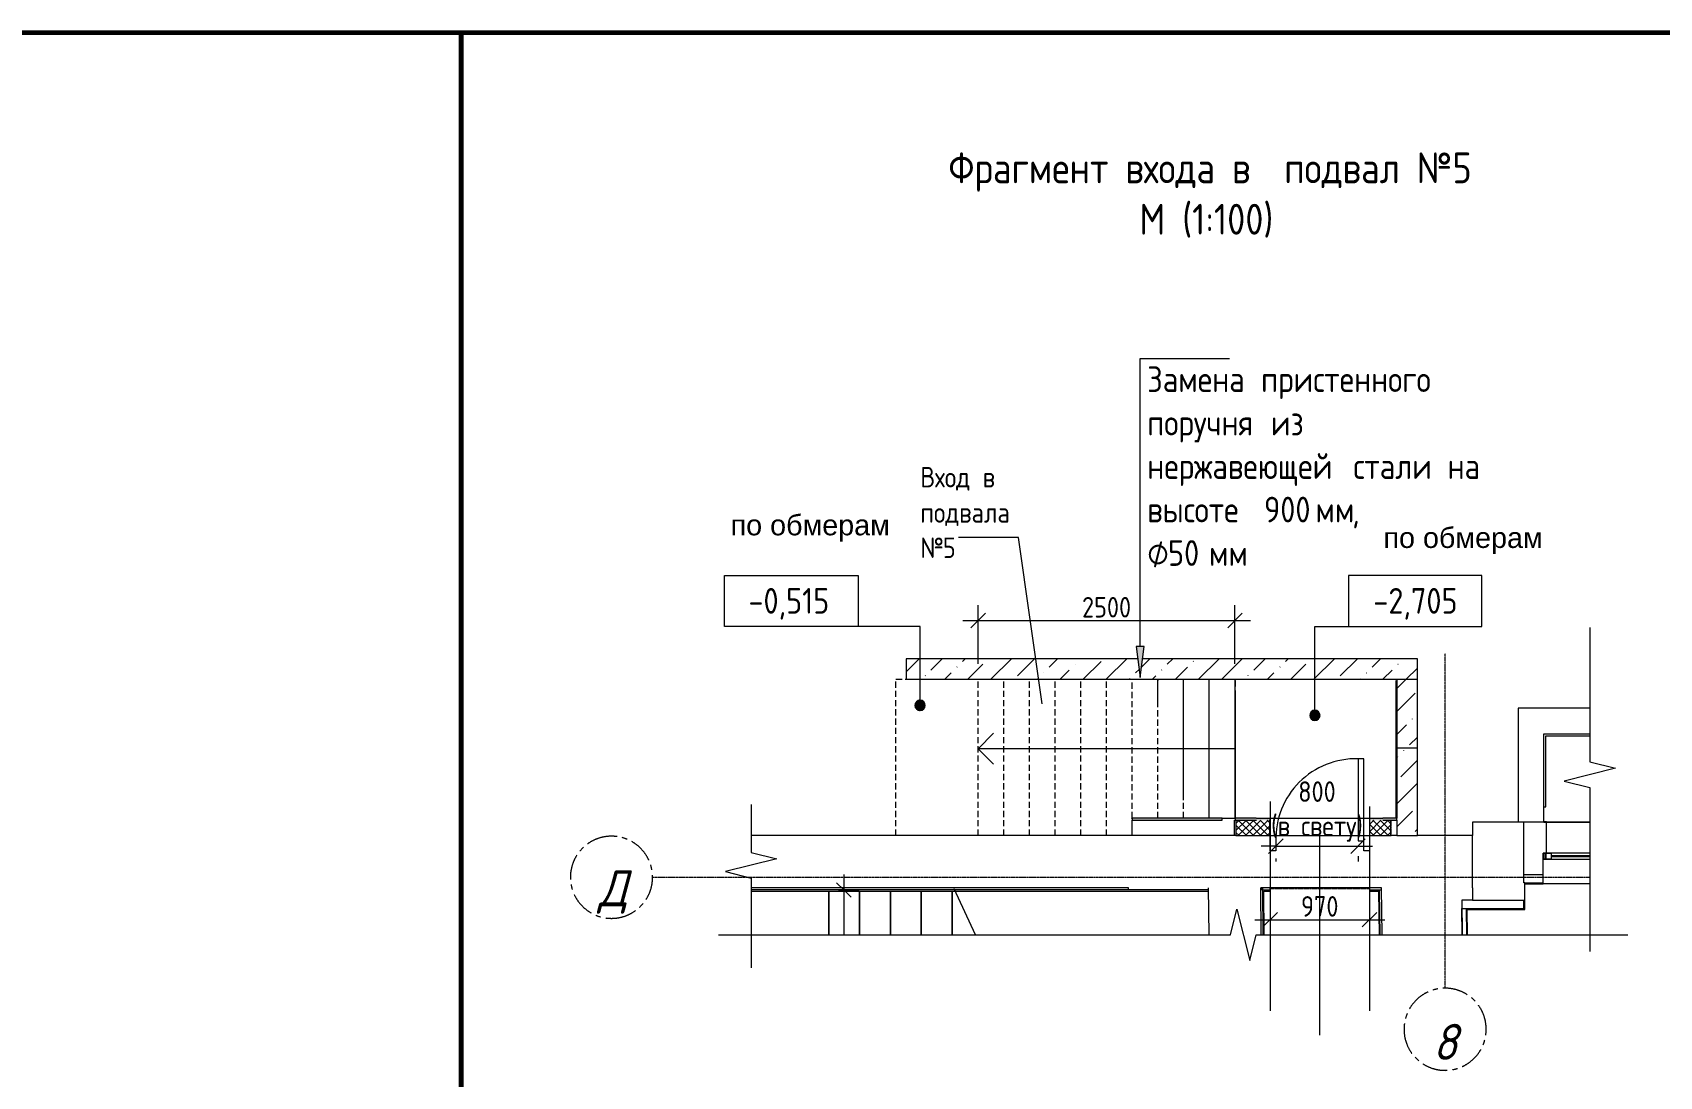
# Model space of a CAD drawing. Header units: millimetres. Extents: x 504091 to 2165846, y 135022 to 442887.
# Drawn here: x 1475961 to 1491798, y 272304 to 282474 of the extents above; entities that cross this region are included whole.
import ezdxf

# ---------------------------------------------------------------- set-up
doc = ezdxf.new("R2010")
doc.units = ezdxf.units.MM
for name, pattern in [('ADSK_Линия сетки', [25, 20, -2.5, 0, -2.5]), ('IMPORT-ADSK_Штриховая_ш3 п1_5 _2_', [4.5, 3, -1.5]), ('осеваяX2', [4, 2.5, -0.5, 0.5, -0.5])]:
    doc.linetypes.add(name, pattern=pattern)
doc.layers.get('Defpoints').update_dxf_attribs({"color": 255})
for name, color, linetype, lineweight in [('+АР_Вспомогательная', 7, 'Continuous', 9), ('_ Окна', 7, 'Continuous', 30), ('A-ANNO-DIMS', 211, 'Continuous', 9), ('A-DETL', 90, 'Continuous', 9), ('A-DETL-GENF', 92, 'Continuous', 18), ('A-DETL-MEDM', 33, 'Continuous', 9), ('A-DETL-THIN', 151, 'Continuous', 18), ('G-ANNO-TEXT', 231, 'Continuous', 9), ('S-STRS', 31, 'Continuous', 9), ('S-STRS-ANNO', 31, 'Continuous', 18), ('Аннотация', 7, 'Continuous', 9), ('Барболитна входные группы План подвала_dwg', 252, 'Continuous', 9), ('Двери', 7, 'Continuous', 20), ('Окна', 7, 'Continuous', 18), ('Оси', 165, 'осеваяX2', 13), ('Перекрытие', 7, 'Continuous', 18), ('размеры', 7, 'Continuous', 9), ('Размеры КР', 164, 'Continuous', 9)]:
    doc.layers.add(name, color=color, linetype=linetype, lineweight=lineweight)
doc.layers.add('ВСПОМОГАТЕЛЬНЫЙ', color=52, linetype='Continuous', lineweight=5, plot=False)
doc.styles.add('GOST 2.304_new', font='isocpeur.ttf', dxfattribs={"width": 0.9, "oblique": 15})
doc.styles.add('GOST Common', font='GOST_Common.ttf', dxfattribs={"width": 0.9, "height": 350})
doc.styles.add('GOST Common_1', font='GOST_Common.ttf', dxfattribs={"width": 0.9, "height": 250})
doc.styles.add('GOST Common_2', font='GOST_Common.ttf', dxfattribs={"width": 0.9, "height": 200})
doc.styles.add('GOST Common_4', font='GOST_Common.ttf', dxfattribs={"width": 0.9, "height": 200})
doc.styles.add('GOST Common_6', font='GOST_Common.ttf', dxfattribs={"width": 0.9, "height": 200})
doc.styles.get("Standard").update_dxf_attribs({"font": 'arial.ttf'})
doc.dimstyles.new('ADSK_Основной_2_5_мм_Округление_до_10_мм', dxfattribs={"dimscale": 304.8, "dimtxt": 251.428749, "dimasz": 0.463911, "dimexe": 0.492126, "dimexo": 0.492126, "dimgap": 0.098425, "dimtad": 1, "dimdec": 0, "dimrnd": 10, "dimdsep": 46, "dimtxsty": 'GOST Common_1', "dimblk1": 'OBLIQUE', "dimblk2": 'OBLIQUE', "dimsah": 1, "dimcen": 0.09, "dimdle": 0.492126, "dimazin": 2, "dimtfac": 1, "dimtdec": 4, "dimtix": 1, "dimtmove": 0, "dimatfit": 3, "dimfxl": 0, "dimtvp": 1, "dimtolj": 1, "dimtzin": 0, "dimlwd": 20, "dimlwe": 20, "dimarcsym": 0})
doc.dimstyles.new('ADSK_Основной_2_мм', dxfattribs={"dimscale": 304.8, "dimtxt": 201.142999, "dimasz": 0.463911, "dimexe": 0.492126, "dimexo": 0.492126, "dimgap": 0.098425, "dimtad": 1, "dimrnd": 0.01, "dimdsep": 46, "dimtxsty": 'GOST Common_4', "dimblk1": 'OBLIQUE', "dimblk2": 'OBLIQUE', "dimsah": 1, "dimcen": 0.09, "dimdle": 0.492126, "dimazin": 2, "dimtfac": 1, "dimtdec": 4, "dimtix": 1, "dimtmove": 0, "dimatfit": 3, "dimfxl": 0, "dimtvp": 1, "dimtolj": 1, "dimtzin": 0, "dimlwd": 20, "dimlwe": 20, "dimarcsym": 0})
pattern_1 = [(45, (1520514.8, 276599.38), (84.18955, 308.69595), [396.875, -79.375, 3.353, -76.022])]

# ---------------------------------------------------------------- blocks, each defined once
blk = doc.blocks.new('Барболитна входные группы План подвала_dwg_окна_rehau_двупольное - 1360х1320Н ОК33-3751932-План подвала-498517-5')
at = {"layer": '_ Окна'}
for p, q in [((-680, -105), (-680, -45)), ((-624, -75), (-246, -75))]:
    blk.add_line(p, q, dxfattribs=at)
at = {"layer": '_ Окна', "color": 250, "lineweight": 18, "flags": 128}
blk.add_lwpolyline([(-624, -45), (-624, -105), (-700, -105), (-700, -45)], close=True, dxfattribs=at)
at = {"layer": 'Окна', "flags": 128}
blk.add_lwpolyline([(-246, -45), (-624, -45), (-700, -45), (-700, -105), (-624, -105), (-246, -105)], dxfattribs=at)
blk = doc.blocks.new('Барболитна входные группы План подвала_dwg_Высотные отметки - Рамка-12095-План подвала-V1-5')
at = {"layer": 'Аннотация', "flags": 128}
blk.add_lwpolyline([(-6.5, 0), (-6.5, 5), (6.5, 5), (6.5, 0)], close=True, dxfattribs=at)
blk = doc.blocks.new('_Oblique')
at = {"color": 0, "linetype": 'ByBlock', "lineweight": -2}
blk.add_line((-0.5, -0.5), (0.5, 0.5), dxfattribs=at)
blk = doc.blocks.new('*D3500')
at = {"layer": 'A-ANNO-DIMS', "color": 0, "lineweight": 20, "transparency": 16777216}
for p, q in [((1485166, 276323), (1485166, 276895)), ((1487666, 276323), (1487666, 276895)), ((1485016, 276745), (1487816, 276745))]:
    blk.add_line(p, q, dxfattribs=at)
at = {"layer": 'Defpoints', "color": 0, "lineweight": 20, "transparency": 16777216}
for p in [(1487666, 276745), (1485166, 276173), (1487666, 276173)]:
    blk.add_point(p, dxfattribs=at)
at = {"layer": 'A-ANNO-DIMS', "color": 0, "lineweight": 20, "transparency": 16777216, "xscale": 141.4, "yscale": 141.4, "zscale": 141.4, "rotation": 180}
blk.add_blockref('_Oblique', (1485166, 276745), dxfattribs=at)
at = {"layer": 'A-ANNO-DIMS', "color": 0, "lineweight": 20, "transparency": 16777216, "xscale": 141.4, "yscale": 141.4, "zscale": 141.4}
blk.add_blockref('_Oblique', (1487666, 276745), dxfattribs=at)
at = {"layer": 'A-ANNO-DIMS', "color": 0, "transparency": 16777216, "insert": (1486416, 276875), "char_height": 200, "width": 605.47, "attachment_point": 5, "style": 'GOST Common_4'}
blk.add_mtext('\\A1;2500', dxfattribs=at)
blk = doc.blocks.new('*D3504')
at = {"layer": 'Defpoints', "color": 0, "lineweight": 20, "transparency": 16777216}
for p in [(1488064, 274576), (1488864, 274599), (1488864, 274548)]:
    blk.add_point(p, dxfattribs=at)
at = {"layer": 'размеры', "color": 0, "transparency": 16777216}
for p, q in [((1488064, 274548), (1487922, 274548)), ((1488064, 274548), (1488864, 274548)), ((1488864, 274548), (1489005, 274548)), ((1488864, 274449), (1488864, 274398)), ((1488064, 274426), (1488064, 274398))]:
    blk.add_line(p, q, dxfattribs=at)
at = {"layer": 'размеры', "color": 0, "transparency": 16777216, "xscale": 141.4, "yscale": 141.4, "zscale": 141.4}
blk.add_blockref('_Oblique', (1488064, 274548), dxfattribs=at)
at = {"layer": 'размеры', "color": 0, "transparency": 16777216, "xscale": 141.4, "yscale": 141.4, "zscale": 141.4, "rotation": 180}
blk.add_blockref('_Oblique', (1488864, 274548), dxfattribs=at)
at = {"layer": 'размеры', "color": 0, "lineweight": 20, "transparency": 16777216, "insert": (1488464, 274885), "char_height": 200, "attachment_point": 5, "style": 'GOST Common_6'}
blk.add_mtext('\\A1;800 \\P(в свету)', dxfattribs=at)
blk = doc.blocks.new('*D3501')
at = {"layer": 'Defpoints', "color": 0, "lineweight": 20, "transparency": 16777216}
for p in [(1488008, 274501), (1488975, 274501), (1488975, 273831)]:
    blk.add_point(p, dxfattribs=at)
at = {"layer": 'размеры', "color": 0, "transparency": 16777216}
for p, q in [((1488008, 274351), (1488008, 273681)), ((1488975, 274351), (1488975, 273681)), ((1487858, 273831), (1489125, 273831))]:
    blk.add_line(p, q, dxfattribs=at)
at = {"layer": 'размеры', "color": 0, "transparency": 16777216, "xscale": 141.4, "yscale": 141.4, "zscale": 141.4, "rotation": 180}
blk.add_blockref('_Oblique', (1488008, 273831), dxfattribs=at)
at = {"layer": 'размеры', "color": 0, "transparency": 16777216, "xscale": 141.4, "yscale": 141.4, "zscale": 141.4}
blk.add_blockref('_Oblique', (1488975, 273831), dxfattribs=at)
at = {"layer": 'размеры', "color": 0, "lineweight": 20, "transparency": 16777216, "insert": (1488491, 273961), "char_height": 200, "attachment_point": 5, "style": 'GOST Common_6'}
blk.add_mtext('\\A1;970', dxfattribs=at)
blk = doc.blocks.new('Ось сетки - Круг_Ø8 мм-8258-План подвала')
at = {"layer": 'Оси', "linetype": 'ByBlock', "lineweight": 20}
for start, end in [(360, 180), (180, 360)]:
    blk.add_arc((0, 0), 4, start, end, dxfattribs=at)

msp = doc.modelspace()

# ---------------------------------------------------------------- hatches: boundary and pattern name
at = {"layer": 'A-DETL-GENF', "lineweight": 9}
h = msp.add_hatch(dxfattribs=at)
h.set_pattern_fill('FP7_15', style=0, pattern_type=2)
h.set_pattern_definition(pattern_1)
h.paths.add_polyline_path([(1487039.0908, 276173.0195), (1489441.157, 276173.0195), (1489441.157, 276373.0195), (1486766.4926, 276373.0195), (1486742.579, 276191.3776), (1486718.6654, 276373.0195), (1484466.157, 276373.0195), (1484466.157, 276173.0195), (1486782.0747, 276173.0195)])
at = {"layer": 'A-DETL-GENF'}
for color, points in [(250, [(1486742.579, 276191.3776), (1486782.0747, 276491.3776), (1486703.0832, 276491.3776)]), (250, [(1484600.2668, 275869.1306), (1484613.2077, 275870.8343), (1484625.2668, 275875.8293), (1484635.6221, 275883.7752), (1484643.568, 275894.1306), (1484648.5631, 275906.1896), (1484650.2668, 275919.1306), (1484648.5631, 275932.0715), (1484643.568, 275944.1306), (1484635.6221, 275954.4859), (1484625.2668, 275962.4318), (1484613.2077, 275967.4269), (1484600.2668, 275969.1306), (1484587.3258, 275967.4269), (1484575.2668, 275962.4318), (1484564.9114, 275954.4859), (1484556.9655, 275944.1306), (1484551.9705, 275932.0715), (1484550.2668, 275919.1306), (1484551.9705, 275906.1896), (1484556.9655, 275894.1306), (1484564.9114, 275883.7752), (1484575.2668, 275875.8293), (1484587.3258, 275870.8343)]), (250, [(1488443.6749, 275771.8056), (1488456.6159, 275773.5093), (1488468.6749, 275778.5044), (1488479.0303, 275786.4503), (1488486.9762, 275796.8056), (1488491.9712, 275808.8647), (1488493.6749, 275821.8056), (1488491.9712, 275834.7466), (1488486.9762, 275846.8056), (1488479.0303, 275857.161), (1488468.6749, 275865.1069), (1488456.6159, 275870.1019), (1488443.6749, 275871.8056), (1488430.734, 275870.1019), (1488418.6749, 275865.1069), (1488408.3196, 275857.161), (1488400.3737, 275846.8056), (1488395.3786, 275834.7466), (1488393.6749, 275821.8056), (1488395.3786, 275808.8647), (1488400.3737, 275796.8056), (1488408.3196, 275786.4503), (1488418.6749, 275778.5044), (1488430.734, 275773.5093)]), (251, [(1487542.12, 274800.7964), (1487542.12, 274820.7964), (1486666.157, 274820.7964), (1486666.157, 274800.7964), (1487039.0908, 274800.7964)]), (251, [(1490697.2871, 274780.7964), (1490697.2871, 274785.7964), (1490672.2871, 274785.7964), (1490672.2871, 274780.7964)])]:
    msp.add_hatch(color=color, dxfattribs=at).paths.add_polyline_path(points)
at = {"layer": 'A-DETL-GENF', "lineweight": 9}
h = msp.add_hatch(dxfattribs=at)
h.set_pattern_fill('FP7_15', style=0, pattern_type=2)
h.set_pattern_definition(pattern_1)
h.paths.add_polyline_path([(1489441.157, 275504.1598), (1489441.157, 276173.0195), (1489241.157, 276173.0195), (1489241.157, 275504.1598)])
h = msp.add_hatch(dxfattribs=at)
h.set_pattern_fill('FP7_12', style=0, pattern_type=2)
h.set_pattern_definition([(45, (1520514.8, 276599.38), (84.19025, 308.69666), [396.875, -79.375, 3.353, -76.022])])
h.paths.add_polyline_path([(1489241.157, 274650.7964), (1489441.157, 274650.7964), (1489441.157, 275504.1598), (1489241.157, 275504.1598), (1489241.157, 274800.7964)])
at = {"layer": 'A-DETL-GENF'}
h = msp.add_hatch(color=251, dxfattribs=at)
h.paths.add_polyline_path([(1489241.157, 274800.7964), (1489241.117, 274820.7964), (1488974.6284, 274820.7964), (1488974.6284, 274800.7964)])
h.paths.add_polyline_path([(1487666.157, 274800.7964), (1488006.3609, 274800.7964), (1488005.3494, 274820.7964), (1487666.157, 274820.7964)])
at = {"layer": 'A-DETL-GENF', "lineweight": 9}
h = msp.add_hatch(dxfattribs=at)
h.set_pattern_fill('FP7_13', style=0, pattern_type=2)
h.set_pattern_definition([(45, (1520405.634, 276599.38), (-35.35534, 35.35534), []), (135, (1520405.634, 276599.38), (-35.35534, -35.35534), [])])
h.paths.add_polyline_path([(1487873.2096, 274650.7964), (1488006.3126, 274650.7964), (1488005.3244, 274800.7964), (1487675.4608, 274800.7964), (1487675.4608, 274650.7964)])
h = msp.add_hatch(dxfattribs=at)
h.set_pattern_fill('FP7_14', style=0, pattern_type=2)
h.set_pattern_definition([(45, (1520513.575, 276599.38), (-35.35534, 35.35534), []), (135, (1520513.575, 276599.38), (-35.35534, -35.35534), [])])
h.paths.add_polyline_path([(1489183.4016, 274650.7964), (1489183.4016, 274800.7964), (1488974.6284, 274800.7964), (1488974.6284, 274650.7964)])

# ---------------------------------------------------------------- linework, layer by layer
at = {"layer": '+АР_Вспомогательная', "color": 7, "linetype": 'Continuous', "ltscale": 50}
for points in [[(1491121.4896, 276676.5495), (1491121.4896, 275369.1339), (1491371.4896, 275306.6339), (1490871.4896, 275181.6339), (1491121.4896, 275119.1339), (1491121.4896, 273520.1349)], [(1482956.6919, 274953.108), (1482956.6919, 274486.782), (1483206.6919, 274424.282), (1482706.6919, 274299.282), (1482956.6919, 274236.782), (1482956.6919, 273361.4919)], [(1482638.9524, 273683.7905), (1487621.3883, 273683.7905), (1487683.8883, 273933.7905), (1487808.8883, 273433.7905), (1487871.3883, 273683.7905), (1491489.7194, 273683.7905)]]:
    msp.add_lwpolyline(points, dxfattribs=at)
at = {"layer": 'A-DETL', "color": 18, "lineweight": 18, "true_color": 0x000000}
for p, q in [((1486742.579, 276491.3776), (1486742.579, 279296.5041)), ((1486742.579, 279296.5041), (1487611.771, 279296.5041)), ((1485159.2353, 277553.5313), (1484974.3591, 277553.5313)), ((1485559.6228, 277553.5313), (1485159.2353, 277553.5313)), ((1485789.4099, 275934.5519), (1485559.6228, 277553.5313)), ((1487874.6284, 274820.7964), (1489104.6284, 274820.7964)), ((1490697.2871, 274785.7964), (1491121.4896, 274785.7964)), ((1490697.2871, 274780.7964), (1491121.4896, 274780.7964)), ((1487874.6284, 274650.7964), (1489104.6284, 274650.7964)), ((1488984.6284, 274140.7964), (1487984.6284, 274140.7964)), ((1490488.6401, 274190.7964), (1490478.6401, 274190.7964)), ((1491121.4896, 274180.7964), (1490667.2871, 274180.7964))]:
    msp.add_line(p, q, dxfattribs=at)
at = {"layer": 'A-DETL', "color": 18, "true_color": 0x000000}
for p, q in [((1484601.8416, 276685.8316), (1483346.4729, 276685.8316)), ((1484601.8416, 275922.7851), (1484601.8416, 276685.8316)), ((1488443.6749, 275821.8056), (1488443.6749, 276685.8316)), ((1488443.6749, 276685.8316), (1489420.0607, 276685.8316)), ((1489241.157, 276170.7964), (1486916.157, 276170.7964)), ((1486916.157, 276170.7964), (1486916.157, 276160.7964)), ((1487666.157, 276160.7964), (1487666.157, 276103.0195)), ((1487666.157, 276103.0195), (1487666.157, 276160.7964)), ((1487666.157, 274820.7964), (1487666.157, 276063.0195)), ((1487666.157, 276063.0195), (1487666.157, 274820.7964)), ((1489231.157, 276160.7964), (1489231.157, 274820.7964)), ((1490692.2871, 274930.7964), (1490692.2871, 275620.7964)), ((1490692.2871, 275620.7964), (1491121.4896, 275620.7964)), ((1490672.2871, 274930.7964), (1490692.2871, 274930.7964)), ((1486666.157, 274650.7964), (1486666.157, 274800.7964)), ((1487542.12, 274820.7964), (1487666.157, 274820.7964)), ((1487661.157, 274650.7964), (1487661.157, 274800.7964)), ((1487661.157, 274800.7964), (1487666.157, 274800.7964)), ((1488007.6284, 274820.7964), (1488006.2096, 274820.7964)), ((1488007.6284, 274800.7964), (1488007.6284, 274820.7964)), ((1490478.6401, 274270.7964), (1490478.6401, 274780.7964)), ((1489978.6401, 274140.7964), (1489978.6401, 274650.7964)), ((1486629.0756, 274140.7964), (1482956.6919, 274140.7964)), ((1485140.9096, 273683.7905), (1484931.6859, 274132.4723)), ((1486629.0756, 274120.7964), (1486629.0756, 274140.7964)), ((1487936.2408, 274141.0112), (1487916.242, 274140.7964)), ((1487926.2426, 274140.7964), (1487926.2426, 274120.7964)), ((1487941.1514, 273683.7905), (1487936.2408, 274141.0112)), ((1488007.6284, 274110.7964), (1488007.6284, 274140.7964)), ((1488974.6284, 274140.7964), (1488974.6284, 274110.7964)), ((1489093.3627, 274120.7964), (1489093.3627, 274140.7964)), ((1490488.6401, 274190.7964), (1490667.2871, 274190.7964)), ((1490488.6401, 274180.7964), (1490667.2871, 274180.7964)), ((1490667.2871, 274180.7964), (1490667.2871, 274270.7964)), ((1487406.4274, 274120.7964), (1482956.6919, 274120.7964)), ((1482956.6919, 274110.7964), (1487406.5348, 274110.7964)), ((1482956.6919, 274108.7964), (1487406.5563, 274108.7964)), ((1483711.4705, 273683.7905), (1483711.4705, 274108.7964)), ((1483711.4705, 274108.7964), (1483711.4705, 273683.7905)), ((1484011.4705, 273683.7905), (1484011.4705, 274108.7964)), ((1484011.4705, 274108.7964), (1484011.4705, 273683.7905)), ((1484311.4705, 273683.7905), (1484311.4705, 274108.7964)), ((1484311.4705, 274108.7964), (1484311.4705, 273683.7905)), ((1484611.4705, 273683.7905), (1484611.4705, 274108.7964)), ((1484611.4705, 274108.7964), (1484611.4705, 273683.7905)), ((1484911.4705, 273683.7905), (1484911.4705, 274108.7964)), ((1484911.4705, 274108.7964), (1484911.4705, 273683.7905)), ((1487926.2426, 274120.7964), (1487946.4585, 274120.7964)), ((1487946.4585, 274120.7964), (1488007.6284, 274120.7964)), ((1487951.152, 273683.7905), (1487946.5659, 274110.7964)), ((1487946.5659, 274110.7964), (1488007.6284, 274110.7964)), ((1488974.6284, 274120.7964), (1489073.5651, 274120.7964)), ((1488974.6284, 274110.7964), (1489063.6663, 274110.7964)), ((1489063.6663, 274110.7964), (1489068.0097, 273683.7905)), ((1489073.6668, 274110.7964), (1489073.5651, 274120.7964)), ((1489073.5651, 274120.7964), (1489093.3627, 274120.7964)), ((1489093.5661, 274120.7987), (1489073.5671, 274120.5953)), ((1489078.0102, 273683.7905), (1489073.6668, 274110.7964)), ((1489978.6401, 274020.7964), (1489874.6236, 274020.7964)), ((1489874.6236, 274020.7964), (1489874.6236, 273940.7964)), ((1490478.6401, 273940.7964), (1490478.6401, 274020.7964)), ((1490488.6401, 273930.7964), (1490488.6401, 274020.7964)), ((1489874.6236, 273940.7964), (1490478.6401, 273940.7964)), ((1489875.4373, 273940.8057), (1489915.4352, 273941.2125)), ((1489878.0516, 273683.7905), (1489875.4373, 273940.8057)), ((1489915.4352, 273941.2125), (1489918.0537, 273683.7905)), ((1489928.0542, 273683.7905), (1489925.5417, 273930.7964)), ((1489925.5417, 273930.7964), (1490488.6401, 273930.7964))]:
    msp.add_line(p, q, dxfattribs=at)
at = {"layer": 'A-DETL', "color": 18, "linetype": 'IMPORT-ADSK_Штриховая_ш3 п1_5 _2_', "lineweight": 18, "true_color": 0x000000}
for p, q in [((1488007.6284, 274650.7964), (1488007.6284, 274800.7964)), ((1489184.6284, 274650.7964), (1489184.6284, 274800.7964)), ((1488006.3126, 274650.7964), (1488007.6284, 274650.7964)), ((1489183.4016, 274650.7964), (1489184.6284, 274650.7964)), ((1488974.6284, 274131.995), (1488007.6284, 274131.995))]:
    msp.add_line(p, q, dxfattribs=at)
at = {"layer": 'A-DETL'}
for centre, start, end in [((1484600.2668, 275919.1306), 129.15102765, 130.90909091), ((1484600.2668, 275919.1306), 229.09090909, 230.84897234), ((1484600.2668, 275919.1306), 96.35866707, 99.86294277), ((1484600.2668, 275919.1306), 65.45454546, 67.31415081), ((1484600.2668, 275919.1306), 292.68584919, 294.54545454), ((1488443.6749, 275821.8056), 96.35866707, 99.86294277), ((1484600.2668, 275919.1306), 260.13705723, 263.64133293), ((1488443.6749, 275821.8056), 129.15102765, 130.90909091), ((1488443.6749, 275821.8056), 229.09090909, 230.84897234), ((1488443.6749, 275821.8056), 260.13705723, 263.64133293), ((1488443.6749, 275821.8056), 65.45454546, 67.31415081), ((1488443.6749, 275821.8056), 292.68584919, 294.54545454)]:
    msp.add_arc(centre, 50, start, end, dxfattribs=at)
at = {"layer": 'A-DETL-MEDM', "color": 18, "true_color": 0x000000}
for p, q in [((1491121.4896, 275890.7964), (1490422.2871, 275890.7964)), ((1490422.2871, 275890.7964), (1490422.2871, 274780.7964)), ((1490672.2871, 274785.7964), (1490672.2871, 275640.7964)), ((1490672.2871, 275640.7964), (1491121.4896, 275640.7964)), ((1490672.2871, 274780.7964), (1489978.6401, 274780.7964)), ((1489978.6401, 274780.7964), (1489978.6401, 274650.7964)), ((1490697.2871, 274480.7964), (1490697.2871, 274780.7964)), ((1487675.4608, 274650.7964), (1482956.6919, 274650.7964)), ((1489241.157, 274650.7964), (1489184.6284, 274650.7964)), ((1489978.6401, 274650.7964), (1489441.157, 274650.7964)), ((1490667.2871, 274270.7964), (1490667.2871, 274420.7964)), ((1487406.2126, 274140.7964), (1487411.1208, 273683.7905)), ((1487921.1503, 273683.7905), (1487916.242, 274140.7964)), ((1487984.6284, 274140.7964), (1487926.2426, 274140.7964)), ((1489093.3627, 274140.7964), (1488984.6284, 274140.7964)), ((1489098.0112, 273683.7905), (1489093.3627, 274140.7964)), ((1489978.6401, 274140.7964), (1489978.6401, 274020.7964)), ((1490478.6401, 274190.7964), (1490478.6401, 274270.7964)), ((1490478.6401, 274270.7964), (1490667.2871, 274270.7964)), ((1490488.6401, 274020.7964), (1490488.6401, 274190.7964)), ((1489874.6236, 274020.7964), (1489878.0516, 273683.7905)), ((1489978.6401, 274020.7964), (1490488.6401, 274020.7964))]:
    msp.add_line(p, q, dxfattribs=at)
at = {"layer": 'A-DETL-THIN', "color": 18, "true_color": 0x000000}
for p, q in [((1486718.6654, 276373.0195), (1484466.157, 276373.0195)), ((1484466.157, 276373.0195), (1484466.157, 276173.0195)), ((1486782.0747, 276491.3776), (1486703.0832, 276491.3776)), ((1486703.0832, 276491.3776), (1486742.579, 276191.3776)), ((1486742.579, 276191.3776), (1486782.0747, 276491.3776)), ((1489441.157, 276373.0195), (1486766.4926, 276373.0195)), ((1489441.157, 276173.0195), (1489441.157, 276373.0195)), ((1484466.157, 276173.0195), (1489441.157, 276173.0195)), ((1489241.157, 276173.0195), (1489241.157, 275504.1598)), ((1489441.157, 275504.1598), (1489441.157, 276173.0195)), ((1489241.157, 275504.1598), (1489241.157, 274820.7964)), ((1489241.157, 275504.1598), (1489441.157, 275504.1598)), ((1489441.157, 274650.7964), (1489441.157, 275504.1598)), ((1486666.157, 274812.3023), (1486657.6629, 274820.7964)), ((1486657.6629, 274820.7964), (1486666.157, 274820.7964)), ((1487542.12, 274820.7964), (1486666.157, 274820.7964)), ((1486666.157, 274820.7964), (1486666.157, 274800.7964)), ((1486666.157, 274800.7964), (1487542.12, 274800.7964)), ((1487542.12, 274800.7964), (1487542.12, 274820.7964)), ((1487873.2096, 274820.7964), (1487666.157, 274820.7964)), ((1487666.157, 274820.7964), (1487666.157, 274800.7964)), ((1487666.157, 274800.7964), (1487874.2211, 274800.7964)), ((1487675.4608, 274800.7964), (1487675.4608, 274650.7964)), ((1488006.3126, 274650.7964), (1488005.3244, 274800.7964)), ((1488005.8552, 274820.7964), (1488005.8552, 274734.288)), ((1488007.2211, 274800.7964), (1488006.2096, 274820.7964)), ((1488974.6284, 274820.7964), (1488974.6284, 274800.7964)), ((1488974.6284, 274800.7964), (1488974.6284, 274650.7964)), ((1489241.117, 274820.7964), (1489104.6284, 274820.7964)), ((1489104.6284, 274800.7964), (1489241.157, 274800.7964)), ((1489183.4016, 274650.7964), (1489183.4016, 274800.7964)), ((1489241.157, 274800.7964), (1489241.117, 274820.7964)), ((1489241.157, 274800.7964), (1489241.157, 274650.7964)), ((1490697.2871, 274785.7964), (1490672.2871, 274785.7964)), ((1490672.2871, 274785.7964), (1490672.2871, 274780.7964)), ((1490672.2871, 274780.7964), (1490697.2871, 274780.7964)), ((1490697.2871, 274780.7964), (1490697.2871, 274785.7964)), ((1487675.4608, 274650.7964), (1487873.3126, 274650.7964)), ((1489104.6284, 274650.7964), (1489183.4016, 274650.7964)), ((1489241.157, 274650.7964), (1489441.157, 274650.7964)), ((1483857.9273, 274120.7964), (1483787.2273, 274191.4964)), ((1483857.9273, 274270.7964), (1483857.9273, 273683.7905)), ((1483807.9122, 274120.7964), (1483857.9273, 274120.7964)), ((1483928.6273, 274050.0964), (1483857.9273, 274120.7964)), ((1483857.9273, 274120.7964), (1484007.9273, 274120.7964))]:
    msp.add_line(p, q, dxfattribs=at)
at = {"layer": 'A-DETL-THIN'}
for centre, start, end in [((1484600.2668, 275919.1306), 0, 180), ((1484600.2668, 275919.1306), 180, 0), ((1488443.6749, 275821.8056), 0, 180), ((1488443.6749, 275821.8056), 180, 0)]:
    msp.add_arc(centre, 50, start, end, dxfattribs=at)
at = {"layer": 'S-STRS', "color": 18, "linetype": 'IMPORT-ADSK_Штриховая_ш3 п1_5 _2_', "ltscale": 20, "true_color": 0x000000}
for p, q in [((1484366.157, 274650.7964), (1484366.157, 276173.0195)), ((1484366.157, 276173.0195), (1484466.157, 276173.0195)), ((1485166.157, 274650.7964), (1485166.157, 276173.0195)), ((1485416.157, 274650.7964), (1485416.157, 276173.0195)), ((1485666.157, 274650.7964), (1485666.157, 276173.0195)), ((1485916.157, 274650.7964), (1485916.157, 276173.0195)), ((1486166.157, 274650.7964), (1486166.157, 276173.0195)), ((1486416.157, 274650.7964), (1486416.157, 276173.0195)), ((1486666.157, 274820.908), (1486666.157, 276173.0195)), ((1486916.157, 274820.908), (1486916.157, 275963.6603)), ((1487166.157, 274820.908), (1487166.157, 274996.4637))]:
    msp.add_line(p, q, dxfattribs=at)
at = {"layer": 'S-STRS', "color": 18, "true_color": 0x000000}
for p, q in [((1486916.157, 275963.6603), (1486916.157, 276173.0195)), ((1487166.157, 274996.4637), (1487166.157, 276173.0195)), ((1487416.157, 274820.908), (1487416.157, 276173.0195)), ((1487416.157, 274820.908), (1487416.157, 276173.0195)), ((1487666.157, 274820.908), (1487666.157, 276173.0195)), ((1487666.157, 274820.908), (1487666.157, 276173.0195))]:
    msp.add_line(p, q, dxfattribs=at)
at = {"layer": 'S-STRS-ANNO', "color": 18, "true_color": 0x000000}
for p, q in [((1485166.157, 275496.9638), (1485316.157, 275646.9638)), ((1485416.157, 275496.9638), (1485166.157, 275496.9638)), ((1485166.157, 275496.9638), (1485316.157, 275346.9638)), ((1485666.157, 275496.9638), (1485416.157, 275496.9638)), ((1485916.157, 275496.9638), (1485666.157, 275496.9638)), ((1486166.157, 275496.9638), (1485916.157, 275496.9638)), ((1486416.157, 275496.9638), (1486166.157, 275496.9638)), ((1486666.157, 275496.9638), (1486416.157, 275496.9638)), ((1486916.157, 275496.9638), (1486666.157, 275496.9638)), ((1487166.157, 275496.9638), (1486916.157, 275496.9638)), ((1487416.157, 275496.9638), (1487166.157, 275496.9638)), ((1487666.157, 275496.9638), (1487416.157, 275496.9638))]:
    msp.add_line(p, q, dxfattribs=at)
at = {"layer": 'ВСПОМОГАТЕЛЬНЫЙ', "color": 6}
for p, q in [((1488007.6284, 274981.0868), (1488007.6284, 272944.2728)), ((1488974.6284, 274934.0878), (1488974.6284, 272944.2728)), ((1488489.6284, 274650.7964), (1488489.6284, 272944.2728)), ((1488489.6284, 274650.7964), (1488489.6284, 272705.5338))]:
    msp.add_line(p, q, dxfattribs=at)
at = {"layer": 'Двери'}
msp.add_lwpolyline([(1488918.6284, 275398.7964), (1488863.6284, 275398.7964), (1488863.6284, 274598.7964), (1488918.6284, 274598.7964), (1488918.6284, 275398.7964)], dxfattribs=at)
msp.add_arc((1488844.1923, 274618.2325), 780.8058, 88.57362523, 181.42637476, dxfattribs=at)
at = {"layer": 'Оси', "linetype": 'ADSK_Линия сетки'}
for p, q in [((1489711.3515, 273163.9307), (1489711.3515, 276424.6456)), ((1481996.8463, 274244.4784), (1491121.4896, 274244.4784))]:
    msp.add_line(p, q, dxfattribs=at)
at = {"layer": 'Перекрытие'}
for points in [[(1488063.6284, 274500.7964), (1488007.6284, 274500.7964), (1488007.6284, 274650.903), (1488063.6284, 274650.7964)], [(1488974.6284, 274500.7964), (1488918.6284, 274500.7964), (1488918.6284, 274650.903), (1488974.6284, 274650.7964)]]:
    msp.add_lwpolyline(points, close=True, dxfattribs=at)
at = {"layer": 'Размеры КР', "color": 1, "lineweight": 60}
for points in [[(1431990.7003, 282473.5457), (1480135.0213, 282473.5457), (1480135.0213, 202751.1477), (1431990.7003, 202751.1477)], [(1480135.0213, 282473.5457), (1528279.3423, 282473.5457), (1528279.3423, 202751.1477), (1480135.0213, 202751.1477)]]:
    msp.add_lwpolyline(points, close=True, dxfattribs=at)

# ---------------------------------------------------------------- block references
at = {"layer": 'Барболитна входные группы План подвала_dwg', "color": 250, "lineweight": 18, "xscale": 99.99999999999993, "yscale": 99.99999999999993, "zscale": -99.99999999999993}
msp.add_blockref('Барболитна входные группы План подвала_dwg_Высотные отметки - Рамка-12095-План подвала-V1-5', (1483346.4729, 276685.8316), dxfattribs=at)
at = {"layer": 'Барболитна входные группы План подвала_dwg', "color": 250, "lineweight": 18, "extrusion": (0, 0, -1), "xscale": 99.99999999999993, "yscale": 99.99999999999993, "zscale": 99.99999999999993}
msp.add_blockref('Барболитна входные группы План подвала_dwg_Высотные отметки - Рамка-12095-План подвала-V1-5', (-1489420.0607, 276685.8316), dxfattribs=at)
at = {"layer": 'Барболитна входные группы План подвала_dwg', "color": 7}
msp.add_blockref('Барболитна входные группы План подвала_dwg_окна_rehau_двупольное - 1360х1320Н ОК33-3751932-План подвала-498517-5', (1491367.2871, 274525.7964), dxfattribs=at)
at = {"layer": 'Оси', "lineweight": 20, "xscale": 99.99999999999993, "yscale": 99.99999999999993, "zscale": 99.99999999999993, "rotation": 270}
msp.add_blockref('Ось сетки - Круг_Ø8 мм-8258-План подвала', (1481596.8463, 274244.4784), dxfattribs=at)
at = {"layer": 'Оси', "lineweight": 20, "xscale": 99.99999999999993, "yscale": 99.99999999999993, "zscale": 99.99999999999993}
msp.add_blockref('Ось сетки - Круг_Ø8 мм-8258-План подвала', (1489711.3515, 272763.9307), dxfattribs=at)

# ---------------------------------------------------------------- texts
at = {"layer": 'G-ANNO-TEXT', "color": 7, "attachment_point": 1}
for s, insert, char_height, width, style in [('\\pi781.40936;Фрагмент входа в  подвал №5\\P\\pi2640.31846;М (1:100)', (1484094.7197, 281305.0133), 300, 6507.091456, 'GOST Common_1'), ('Замена', (1486811.771, 279221.5041), 250, 1248.227437, 'GOST Common_1'), ('пристенного', (1487919.0522, 279221.5041), 250, 2164.55625, 'GOST Common_1'), ('поручня', (1486811.771, 278798.1707), 250, 1363.670437, 'GOST Common_1'), ('из', (1488014.3022, 278798.1707), 250, 375.18975, 'GOST Common_1'), ('нержавеющей', (1486811.771, 278374.8374), 250, 2337.72075, 'GOST Common_1'), ('стали', (1488817.9741, 278374.8374), 250, 1017.341437, 'GOST Common_1'), ('на', (1489734.7554, 278374.8374), 250, 411.265687, 'GOST Common_1'), ('Вход', (1484602.6089, 278242.254), 200, 656.582063, 'GOST Common'), ('\\fGOST Common|b0|i0|c204|p34|;\\W.9;в', (1485209.8276, 278242.254), 200, 158.734125, 'GOST Common'), (' 900 ', (1487811.896, 277951.5041), 250, 772.025062, 'GOST Common_1'), ('подвала', (1484602.6089, 277898.2956), 200, 1147.214813, 'GOST Common'), ('высоте', (1486811.771, 277951.5041), 250, 1212.1515, 'GOST Common_1'), ('мм', (1488448.8804, 277951.5041), 250, 432.91125, 'GOST Common_1'), ('\\fGOST Common|b0|i0|c204|p34|;\\W.9;,', (1488806.0679, 277951.5041), 250, 93.797437, 'GOST Common_1'), ('\\fGOST Common|b0|i0|c204|p34|;\\W.9;№', (1484602.6089, 277554.3373), 200, 266.961937, 'GOST Common'), ('5', (1484822.8745, 277554.3373), 200, 180.379687, 'GOST Common'), ('\\fGOST Common|b0|i0|c254|p34|;\\W.9;⌀', (1486811.771, 277528.1707), 250, 245.316375, 'GOST Common_2'), ('50 ', (1487014.1772, 277528.1707), 250, 483.417562, 'GOST Common_1'), ('мм', (1487413.0366, 277528.1707), 250, 432.91125, 'GOST Common_1'), ('-0,515', (1482930.2628, 277062.3455), 250, 1010.12625, 'GOST Common_1'), ('-2,705', (1489012.7556, 277062.3455), 250, 1067.84775, 'GOST Common_1')]:
    msp.add_mtext(s, dxfattribs=dict(at, insert=insert, char_height=char_height, width=width, style=style))
at = {"layer": 'ВСПОМОГАТЕЛЬНЫЙ', "color": 6, "char_height": 200, "attachment_point": 1}
for insert in [(1482756.6164, 277775.6163), (1489111.5139, 277652.6409)]:
    msp.add_mtext_dynamic_manual_height_columns('по обмерам', width=1901.263189, gutter_width=1, heights=[0], dxfattribs=dict(at, insert=insert))
at = {"layer": 'Оси', "char_height": 350, "attachment_point": 5, "line_spacing_factor": 1.022766, "style": 'GOST 2.304_new'}
for s, insert, width in [('\\pt89.999,180.0015,270.0005,359.9995,449.9985,540.001,630,719.999,810.0015,900.0005,989.9995,1079.9985,1170.001,1260,1349.999,1440.0015,1530.0005,1619.9995,1709.9985,1800.001,1890,1979.999,2070.0015,2160.0005,2249.9995,2339.9985,2430.001,2520,2609.999,2700.0015,2790.0005,2879.9995;Д', (1481611.7734, 274101.6274), 291.6), ('\\pt89.999,180.0015,270.0005,359.9995,449.9985,540.001,630,719.999,810.0015,900.0005,989.9995,1079.9985,1170.001,1260,1349.999,1440.0015,1530.0005,1619.9995,1709.9985,1800.001,1890,1979.999,2070.0015,2160.0005,2249.9995,2339.9985,2430.001,2520,2609.999,2700.0015,2790.0005,2879.9995;8', (1489710.5208, 272641.0261), 232.2)]:
    msp.add_mtext(s, dxfattribs=dict(at, insert=insert, width=width))

# ---------------------------------------------------------------- dimensions: what is measured, and where the dimension line sits
at = {"layer": 'A-ANNO-DIMS', "color": 18, "true_color": 0x000000}
dim = msp.add_linear_dim(base=(1487666.157, 276745.2039), p1=(1485166.157, 276173.0195), p2=(1487666.157, 276173.0195), dimstyle='ADSK_Основной_2_мм', override={"dimpost": '<>', "dimfxl": 2750}, dxfattribs=at)
dim.commit()
dim.dimension.update_dxf_attribs({"geometry": '*D3500', "text_midpoint": (1486416.157, 276875.2039)})
at = {"layer": 'размеры', "lineweight": 20}
dim = msp.add_linear_dim(base=(1488863.6284, 274548.2801), p1=(1488063.6284, 274575.7964), p2=(1488863.6284, 274598.7964), angle=180, text='800 \\P(в свету)', dimstyle='ADSK_Основной_2_5_мм_Округление_до_10_мм', override={"dimtxt": 230, "dimpost": '<>', "dimtxsty": 'GOST Common_6', "dimfxl": 1618.654565, "dimlwd": 65535, "dimlwe": 65535}, dxfattribs=at)
dim.commit()
dim.dimension.update_dxf_attribs({"geometry": '*D3504', "text_midpoint": (1488463.6284, 274884.9468)})
dim = msp.add_linear_dim(base=(1488974.6284, 273830.9205), p1=(1488007.6284, 274500.7964), p2=(1488974.6284, 274500.7964), angle=180, dimstyle='ADSK_Основной_2_5_мм_Округление_до_10_мм', override={"dimtxt": 230, "dimpost": '<>', "dimtxsty": 'GOST Common_6', "dimfxl": 1618.654565, "dimlwd": 65535, "dimlwe": 65535}, dxfattribs=at)
dim.commit()
dim.dimension.update_dxf_attribs({"geometry": '*D3501', "text_midpoint": (1488491.1284, 273960.9205)})

doc.saveas('drawing.dxf')
